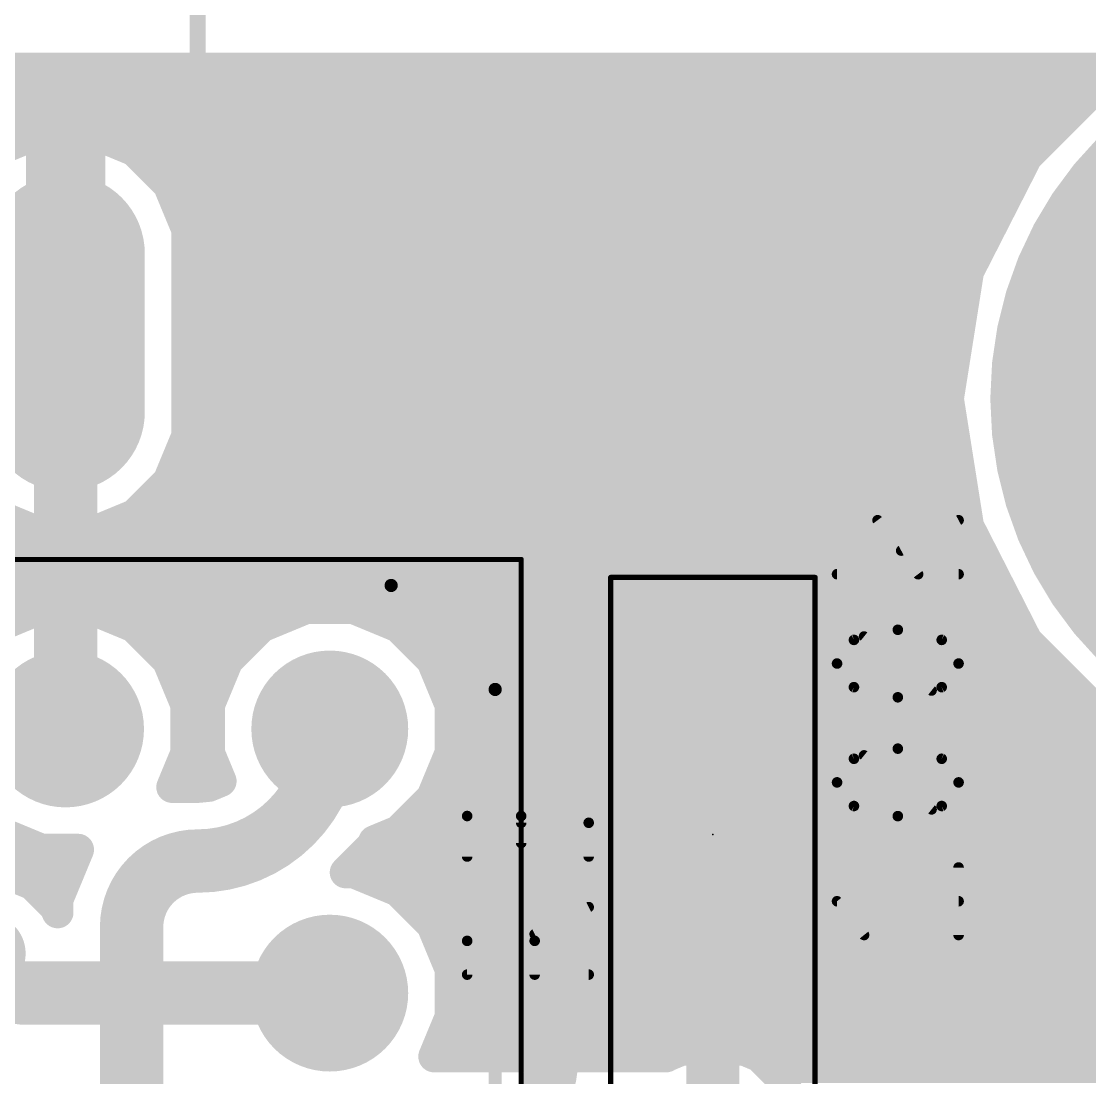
# Model space of a CAD drawing. Extents: x 1.3 to 54.7, y -2.9 to 42.9.
# Drawn here: x 36.41 to 46.67, y 24.59 to 34.74 of the extents above; entities that cross this region are included whole.
import ezdxf

# ---------------------------------------------------------------- set-up
doc = ezdxf.new("R2010")
doc.units = 0
for name, color, linetype in [('1', 12, 'CONTINUOUS'), ('16', 132, 'CONTINUOUS'), ('17', 110, 'CONTINUOUS'), ('18', 110, 'CONTINUOUS'), ('21', 253, 'CONTINUOUS'), ('23', 53, 'CONTINUOUS'), ('25', 253, 'CONTINUOUS'), ('27', 253, 'CONTINUOUS'), ('39', 12, 'CONTINUOUS'), ('40', 132, 'CONTINUOUS'), ('41', 12, 'CONTINUOUS'), ('42', 132, 'CONTINUOUS'), ('43', 110, 'CONTINUOUS'), ('51', 253, 'CONTINUOUS')]:
    doc.layers.add(name, color=color, linetype=linetype)

# ---------------------------------------------------------------- blocks, each defined once
blk = doc.blocks.new('RECT')
blk.add_solid([(-0.5, -0.5), (0.5, -0.5), (-0.5, 0.5), (0.5, 0.5)])
blk = doc.blocks.new('LONGP100')
at = {"const_width": 1}
blk.add_lwpolyline([(-0.5, 0), (0.5, 0)], dxfattribs=at)
at = {"const_width": 0.5}
for points in [[(-0.5, 0.25, 1), (-0.5, -0.25)], [(0.5, -0.25, 1), (0.5, 0.25)]]:
    blk.add_lwpolyline(points, format="xyb", dxfattribs=at)
blk = doc.blocks.new('ROUNDP')
at = {"const_width": 0.5}
blk.add_lwpolyline([(0, -0.25, 1), (0, 0.25, 1), (0, -0.25)], format="xyb", dxfattribs=at)
blk = doc.blocks.new('ROUNDV')
at = {"const_width": 0.5}
blk.add_lwpolyline([(0, -0.25, 1), (0, 0.25, 1), (0, -0.25)], format="xyb", dxfattribs=at)

msp = doc.modelspace()

# ---------------------------------------------------------------- linework, layer by layer
at = {"layer": '1'}
for points, const_width in [([(36.83, 27.94), (36.83, 31.75)], 0.6096), ([(42.697, 28.346), (43.053, 28.346)], 0.508), ([(43.053, 28.346), (45.212, 28.346)], 0.508), ([(41.529, 25.019), (41.529, 27.178)], 0.508), ([(36.449, 25.4), (39.37, 25.4)], 0.6096), ([(43.053, 24.13), (43.053, 25.502)], 0.508)]:
    msp.add_lwpolyline(points, dxfattribs=dict(at, const_width=const_width))
for points, const_width in [([(36.9824, 31.75, 1), (36.6776, 31.75)], 0.3048), ([(42.697, 28.346, 0.4142), (41.529, 27.178)], 0.508), ([(42.697, 28.473, 1), (42.697, 28.219)], 0.254), ([(42.697, 28.219, 1), (42.697, 28.473)], 0.254), ([(43.053, 28.473, 1), (43.053, 28.219)], 0.254), ([(43.053, 28.219, 1), (43.053, 28.473)], 0.254), ([(47.752, 25.806, 0.4142), (45.212, 28.346)], 0.508), ([(45.212, 28.473, 1), (45.212, 28.219)], 0.254), ([(45.212, 28.219, 1), (45.212, 28.473)], 0.254), ([(36.6776, 27.94, 1), (36.9824, 27.94)], 0.3048), ([(41.656, 27.178, 1), (41.402, 27.178)], 0.254), ([(41.402, 27.178, 1), (41.656, 27.178)], 0.254), ([(36.068, 25.781, 0.4142), (36.449, 25.4)], 0.6096), ([(36.449, 25.5524, 1), (36.449, 25.2476)], 0.3048), ([(36.449, 25.2476, 1), (36.449, 25.5524)], 0.3048), ([(39.37, 25.2476, 1), (39.37, 25.5524)], 0.3048), ([(43.18, 25.502, 1), (42.926, 25.502)], 0.254), ([(39.37, 22.86, 0.4142), (41.529, 25.019)], 0.508), ([(41.656, 25.019, 1), (41.402, 25.019)], 0.254), ([(41.402, 25.019, 1), (41.656, 25.019)], 0.254)]:
    msp.add_lwpolyline(points, format="xyb", dxfattribs=dict(at, const_width=const_width))
at = {"layer": '16'}
for points, const_width in [([(8.0747, 34.29), (46.9163, 34.29)], 0.3048), ([(46.9163, 34.29), (46.0704, 33.444)], 0.3048), ([(8.2271, 34.1376), (46.7639, 34.1376)], 0.3048), ([(8.4734, 33.8328), (46.4591, 33.8328)], 0.3048), ([(36.5976, 33.6804), (36.1682, 33.5025)], 0.3048), ([(37.0624, 33.6804), (36.5976, 33.6804)], 0.3048), ([(37.4918, 33.5025), (37.0624, 33.6804)], 0.3048), ([(37.4303, 33.528), (46.1543, 33.528)], 0.3048), ([(37.8205, 33.1738), (37.4918, 33.5025)], 0.3048), ([(46.0704, 33.444), (45.5075, 32.3394)], 0.3048), ([(46.0704, 33.444), (46.0704, 33.444)], 0.3048), ([(37.7712, 33.2232), (45.9578, 33.2232)], 0.3048), ([(37.9984, 32.7444), (37.8205, 33.1738)], 0.3048), ([(37.9263, 32.9184), (45.8025, 32.9184)], 0.3048), ([(37.9984, 30.7556), (37.9984, 32.7444)], 0.3048), ([(37.9984, 32.6136), (45.6472, 32.6136)], 0.3048), ([(37.9984, 32.3088), (45.5027, 32.3088)], 0.3048), ([(45.5075, 32.3394), (45.3136, 31.115)], 0.3048), ([(45.5075, 32.3394), (45.5075, 32.3394)], 0.3048), ([(37.9984, 32.004), (45.4544, 32.004)], 0.3048), ([(37.9984, 31.6992), (45.4061, 31.6992)], 0.3048), ([(37.9984, 31.3944), (45.3579, 31.3944)], 0.3048), ([(37.9984, 31.0896), (45.3176, 31.0896)], 0.3048), ([(45.3136, 31.115), (45.3136, 31.115)], 0.3048), ([(45.3136, 31.115), (45.5075, 29.8906)], 0.3048), ([(37.9984, 30.7848), (45.3659, 30.7848)], 0.3048), ([(37.8205, 30.3262), (37.9984, 30.7556)], 0.3048), ([(37.8842, 30.48), (45.4142, 30.48)], 0.3048), ([(37.4918, 29.9975), (37.8205, 30.3262)], 0.3048), ([(37.6696, 30.1752), (45.4625, 30.1752)], 0.3048), ([(36.1682, 29.9975), (36.5976, 29.8196)], 0.3048), ([(37.0624, 29.8196), (37.4918, 29.9975)], 0.3048), ([(34.6451, 29.8704), (36.4749, 29.8704)], 0.3048), ([(37.1851, 29.8704), (45.5178, 29.8704)], 0.3048), ([(45.5075, 29.8906), (45.5075, 29.8906)], 0.3048), ([(45.5075, 29.8906), (46.0704, 28.786)], 0.3048), ([(36.5976, 29.8196), (37.0624, 29.8196)], 0.3048), ([(8.5511, 29.5656), (45.6731, 29.5656)], 0.3048), ([(8.3795, 29.2608), (45.8284, 29.2608)], 0.3048), ([(36.5992, 29.1004), (36.1727, 28.9237)], 0.3048), ([(37.0608, 29.1004), (36.5992, 29.1004)], 0.3048), ([(37.4873, 28.9237), (37.0608, 29.1004)], 0.3048), ([(39.1392, 29.1004), (38.7127, 28.9237)], 0.3048), ([(39.6008, 29.1004), (39.1392, 29.1004)], 0.3048), ([(40.0273, 28.9237), (39.6008, 29.1004)], 0.3048), ([(37.4094, 28.956), (38.7906, 28.956)], 0.3048), ([(37.8137, 28.5973), (37.4873, 28.9237)], 0.3048), ([(38.7127, 28.9237), (38.3863, 28.5973)], 0.3048), ([(39.9494, 28.956), (45.9837, 28.956)], 0.3048), ([(40.3537, 28.5973), (40.0273, 28.9237)], 0.3048), ([(46.0704, 28.786), (46.0704, 28.786)], 0.3048), ([(46.0704, 28.786), (46.0704, 28.786)], 0.3048), ([(46.0704, 28.786), (46.947, 27.9093)], 0.3048), ([(37.7599, 28.6512), (38.4401, 28.6512)], 0.3048), ([(40.2998, 28.6512), (46.2051, 28.6512)], 0.3048), ([(37.9904, 28.1708), (37.8137, 28.5973)], 0.3048), ([(38.3863, 28.5973), (38.2096, 28.1708)], 0.3048), ([(40.5304, 28.1708), (40.3537, 28.5973)], 0.3048), ([(37.9177, 28.3464), (38.2823, 28.3464)], 0.3048), ([(40.4577, 28.3464), (46.5099, 28.3464)], 0.3048), ([(37.9904, 27.7092), (37.9904, 28.1708)], 0.3048), ([(38.2096, 28.1708), (38.2096, 27.7092)], 0.3048), ([(40.5304, 27.7092), (40.5304, 28.1708)], 0.3048), ([(37.9904, 28.0416), (38.2096, 28.0416)], 0.3048), ([(40.5304, 28.0416), (46.8147, 28.0416)], 0.3048), ([(37.8545, 27.3812), (37.9904, 27.7092)], 0.3048), ([(37.9904, 27.7368), (38.2096, 27.7368)], 0.3048), ([(38.2096, 27.7092), (38.3217, 27.4386)], 0.3048), ([(40.3537, 27.2827), (40.5304, 27.7092)], 0.3048), ([(40.5304, 27.7368), (47.2856, 27.7368)], 0.3048), ([(38.1, 27.3812), (37.8545, 27.3812)], 0.3048), ([(37.8756, 27.432), (38.3057, 27.432)], 0.3048), ([(38.209, 27.3919), (38.1, 27.3812)], 0.3048), ([(38.3217, 27.4386), (38.209, 27.3919)], 0.3048), ([(40.4156, 27.432), (47.8838, 27.432)], 0.3048), ([(40.0273, 26.9563), (40.3537, 27.2827)], 0.3048), ([(40.1983, 27.1272), (53.4926, 27.1272)], 0.3048), ([(36.1727, 26.9563), (36.5992, 26.7796)], 0.3048), ([(39.7796, 26.8177), (39.7975, 26.8611)], 0.3048), ([(39.7975, 26.8611), (40.0273, 26.9563)], 0.3048), ([(34.6241, 26.8224), (36.4958, 26.8224)], 0.3048), ([(36.5992, 26.7796), (36.9513, 26.7796)], 0.3048), ([(36.9513, 26.7796), (36.7538, 26.3028)], 0.3048), ([(39.5222, 26.5604), (39.7796, 26.8177)], 0.3048), ([(39.7796, 26.8177), (39.7796, 26.8177)], 0.3048), ([(39.7815, 26.8224), (53.4926, 26.8224)], 0.3048), ([(36.5124, 26.4462), (36.2241, 26.5656)], 0.3048), ([(39.6008, 26.5604), (39.5222, 26.5604)], 0.3048), ([(40.0273, 26.3837), (39.6008, 26.5604)], 0.3048), ([(36.3399, 26.5176), (36.8428, 26.5176)], 0.3048), ([(39.7041, 26.5176), (53.4926, 26.5176)], 0.3048), ([(36.7332, 26.2254), (36.5124, 26.4462)], 0.3048), ([(40.3537, 26.0573), (40.0273, 26.3837)], 0.3048), ([(36.7538, 26.3028), (36.7538, 26.1756)], 0.3048), ([(36.7538, 26.1756), (36.7332, 26.2254)], 0.3048), ([(36.7384, 26.2128), (36.7538, 26.2128)], 0.3048), ([(37.465, 16.002), (37.465, 26.035)], 0.6096), ([(40.1983, 26.2128), (53.4926, 26.2128)], 0.3048), ([(40.5304, 25.6308), (40.3537, 26.0573)], 0.3048), ([(40.4156, 25.908), (53.4926, 25.908)], 0.3048), ([(40.5304, 25.1692), (40.5304, 25.6308)], 0.3048), ([(40.5304, 25.6032), (53.4926, 25.6032)], 0.3048), ([(40.5304, 25.2984), (53.4926, 25.2984)], 0.3048), ([(40.3735, 24.7904), (40.5304, 25.1692)], 0.3048), ([(40.4577, 24.9936), (53.4926, 24.9936)], 0.3048), ([(42.8969, 24.9146), (42.6086, 24.7951)], 0.3048), ([(43.2091, 24.9146), (42.8969, 24.9146)], 0.3048), ([(43.4974, 24.7951), (43.2091, 24.9146)], 0.3048), ([(42.6038, 24.7904), (40.3735, 24.7904)], 0.3048), ([(42.6086, 24.7951), (42.6038, 24.7904)], 0.3048), ([(43.7182, 24.5744), (43.4974, 24.7951)], 0.3048), ([(43.6038, 24.6888), (53.4926, 24.6888)], 0.3048), ([(43.8376, 24.2861), (43.7182, 24.5744)], 0.3048)]:
    msp.add_lwpolyline(points, dxfattribs=dict(at, const_width=const_width))
for points, const_width in [([(46.4591, 33.7566, 1), (46.4591, 33.909)], 0.1524), ([(36.5976, 33.7566, 1), (36.5976, 33.6042)], 0.1524), ([(36.6267, 33.61, 1), (36.5684, 33.7508)], 0.1524), ([(37.0916, 33.7508, 1), (37.0332, 33.61)], 0.1524), ([(37.0624, 33.6042, 1), (37.0624, 33.7566)], 0.1524), ([(37.4303, 33.6042, 1), (37.4303, 33.4518)], 0.1524), ([(37.5457, 33.5564, 1), (37.438, 33.4486)], 0.1524), ([(37.4627, 33.4321, 1), (37.521, 33.5729)], 0.1524), ([(46.1466, 33.444, 1), (45.9942, 33.444)], 0.1524), ([(46.1382, 33.4094, 1), (46.0025, 33.4786)], 0.1524), ([(46.1543, 33.4518, 1), (46.1543, 33.6042)], 0.1524), ([(46.0165, 33.4979, 1), (46.1242, 33.3902)], 0.1524), ([(45.9942, 33.444, 1), (46.1466, 33.444)], 0.1524), ([(37.7712, 33.2994, 1), (37.7712, 33.147)], 0.1524), ([(37.8909, 33.203, 1), (37.7501, 33.1447)], 0.1524), ([(37.7666, 33.12, 1), (37.8744, 33.2277)], 0.1524), ([(45.9578, 33.147, 1), (45.9578, 33.2994)], 0.1524), ([(37.9263, 32.9946, 1), (37.9263, 32.8422)], 0.1524), ([(45.8025, 32.8422, 1), (45.8025, 32.9946)], 0.1524), ([(38.0746, 32.7444, 1), (37.9222, 32.7444)], 0.1524), ([(37.9984, 32.6898, 1), (37.9984, 32.5374)], 0.1524), ([(37.928, 32.7152, 1), (38.0688, 32.7736)], 0.1524), ([(45.6472, 32.5374, 1), (45.6472, 32.6898)], 0.1524), ([(37.9984, 32.385, 1), (37.9984, 32.2326)], 0.1524), ([(45.5837, 32.3394, 1), (45.4313, 32.3394)], 0.1524), ([(45.5828, 32.3275, 1), (45.4323, 32.3514)], 0.1524), ([(45.5027, 32.2326, 1), (45.5027, 32.385)], 0.1524), ([(45.4396, 32.374, 1), (45.5754, 32.3049)], 0.1524), ([(45.4313, 32.3394, 1), (45.5837, 32.3394)], 0.1524), ([(37.9984, 32.0802, 1), (37.9984, 31.9278)], 0.1524), ([(45.4544, 31.9278, 1), (45.4544, 32.0802)], 0.1524), ([(37.9984, 31.7754, 1), (37.9984, 31.623)], 0.1524), ([(45.4061, 31.623, 1), (45.4061, 31.7754)], 0.1524), ([(37.9984, 31.4706, 1), (37.9984, 31.3182)], 0.1524), ([(45.3579, 31.3182, 1), (45.3579, 31.4706)], 0.1524), ([(37.9984, 31.1658, 1), (37.9984, 31.0134)], 0.1524), ([(45.3898, 31.115, 1), (45.2374, 31.115)], 0.1524), ([(45.3889, 31.1269, 1), (45.2383, 31.1031)], 0.1524), ([(45.3176, 31.0134, 1), (45.3176, 31.1658)], 0.1524), ([(45.2383, 31.1269, 1), (45.3889, 31.1031)], 0.1524), ([(45.2374, 31.115, 1), (45.3898, 31.115)], 0.1524), ([(37.9984, 30.861, 1), (37.9984, 30.7086)], 0.1524), ([(45.3659, 30.7086, 1), (45.3659, 30.861)], 0.1524), ([(37.9222, 30.7556, 1), (38.0746, 30.7556)], 0.1524), ([(38.0688, 30.7264, 1), (37.928, 30.7847)], 0.1524), ([(37.8842, 30.5562, 1), (37.8842, 30.4038)], 0.1524), ([(45.4142, 30.4038, 1), (45.4142, 30.5562)], 0.1524), ([(37.7501, 30.3553, 1), (37.8909, 30.297)], 0.1524), ([(37.8744, 30.2723, 1), (37.7666, 30.38)], 0.1524), ([(37.6696, 30.2514, 1), (37.6696, 30.099)], 0.1524), ([(45.4625, 30.099, 1), (45.4625, 30.2514)], 0.1524), ([(37.438, 30.0514, 1), (37.5457, 29.9436)], 0.1524), ([(37.521, 29.9271, 1), (37.4627, 30.0679)], 0.1524), ([(36.4749, 29.7942, 1), (36.4749, 29.9466)], 0.1524), ([(37.1851, 29.9466, 1), (37.1851, 29.7942)], 0.1524), ([(45.5837, 29.8906, 1), (45.4313, 29.8906)], 0.1524), ([(45.5754, 29.9251, 1), (45.4396, 29.856)], 0.1524), ([(45.5178, 29.7942, 1), (45.5178, 29.9466)], 0.1524), ([(36.5976, 29.8958, 1), (36.5976, 29.7434)], 0.1524), ([(36.5684, 29.7492, 1), (36.6267, 29.89)], 0.1524), ([(37.0332, 29.89, 1), (37.0916, 29.7492)], 0.1524), ([(37.0624, 29.7434, 1), (37.0624, 29.8958)], 0.1524), ([(45.4313, 29.8906, 1), (45.5837, 29.8906)], 0.1524), ([(45.4323, 29.8786, 1), (45.5828, 29.9025)], 0.1524), ([(45.6731, 29.4894, 1), (45.6731, 29.6418)], 0.1524), ([(45.8284, 29.1846, 1), (45.8284, 29.337)], 0.1524), ([(36.5992, 29.1766, 1), (36.5992, 29.0242)], 0.1524), ([(36.6283, 29.03, 1), (36.57, 29.1708)], 0.1524), ([(37.09, 29.1708, 1), (37.0317, 29.03)], 0.1524), ([(37.0608, 29.0242, 1), (37.0608, 29.1766)], 0.1524), ([(39.1392, 29.1766, 1), (39.1392, 29.0242)], 0.1524), ([(39.1683, 29.03, 1), (39.11, 29.1708)], 0.1524), ([(39.63, 29.1708, 1), (39.5717, 29.03)], 0.1524), ([(39.6008, 29.0242, 1), (39.6008, 29.1766)], 0.1524), ([(37.4094, 29.0322, 1), (37.4094, 28.8798)], 0.1524), ([(37.5412, 28.9776, 1), (37.4334, 28.8699)], 0.1524), ([(37.4582, 28.8533, 1), (37.5165, 28.9941)], 0.1524), ([(38.6835, 28.9941, 1), (38.7418, 28.8533)], 0.1524), ([(38.7666, 28.8699, 1), (38.6588, 28.9776)], 0.1524), ([(38.7906, 28.8798, 1), (38.7906, 29.0322)], 0.1524), ([(39.9494, 29.0322, 1), (39.9494, 28.8798)], 0.1524), ([(40.0812, 28.9776, 1), (39.9734, 28.8699)], 0.1524), ([(39.9982, 28.8533, 1), (40.0565, 28.9941)], 0.1524), ([(45.9837, 28.8798, 1), (45.9837, 29.0322)], 0.1524), ([(46.1466, 28.786, 1), (45.9942, 28.786)], 0.1524), ([(46.0704, 28.8622, 1), (46.0704, 28.7098)], 0.1524), ([(46.1242, 28.8398, 1), (46.0165, 28.7321)], 0.1524), ([(45.9942, 28.786, 1), (46.1466, 28.786)], 0.1524), ([(46.0025, 28.7514, 1), (46.1382, 28.8206)], 0.1524), ([(46.0704, 28.7098, 1), (46.0704, 28.8622)], 0.1524), ([(37.7599, 28.7274, 1), (37.7599, 28.575)], 0.1524), ([(38.4401, 28.575, 1), (38.4401, 28.7274)], 0.1524), ([(40.2998, 28.7274, 1), (40.2998, 28.575)], 0.1524), ([(46.2051, 28.575, 1), (46.2051, 28.7274)], 0.1524), ([(37.8841, 28.6265, 1), (37.7433, 28.5682)], 0.1524), ([(37.7599, 28.5434, 1), (37.8676, 28.6512)], 0.1524), ([(38.3324, 28.6512, 1), (38.4401, 28.5434)], 0.1524), ([(38.4567, 28.5682, 1), (38.3159, 28.6265)], 0.1524), ([(40.4241, 28.6265, 1), (40.2833, 28.5682)], 0.1524), ([(40.2999, 28.5434, 1), (40.4076, 28.6512)], 0.1524), ([(37.9177, 28.4226, 1), (37.9177, 28.2702)], 0.1524), ([(38.2823, 28.2702, 1), (38.2823, 28.4226)], 0.1524), ([(40.4577, 28.4226, 1), (40.4577, 28.2702)], 0.1524), ([(46.5099, 28.2702, 1), (46.5099, 28.4226)], 0.1524), ([(38.1, 26.67, 0.4142), (39.37, 27.94)], 0.6096), ([(38.0666, 28.1708, 1), (37.9142, 28.1708)], 0.1524), ([(37.92, 28.1417, 1), (38.0608, 28.2)], 0.1524), ([(38.2858, 28.1708, 1), (38.1334, 28.1708)], 0.1524), ([(38.1392, 28.2, 1), (38.28, 28.1417)], 0.1524), ([(39.5224, 27.94, 1), (39.2176, 27.94)], 0.3048), ([(40.6066, 28.1708, 1), (40.4542, 28.1708)], 0.1524), ([(40.46, 28.1417, 1), (40.6008, 28.2)], 0.1524), ([(37.9904, 28.1178, 1), (37.9904, 27.9654)], 0.1524), ([(38.2096, 27.9654, 1), (38.2096, 28.1178)], 0.1524), ([(40.5304, 28.1178, 1), (40.5304, 27.9654)], 0.1524), ([(37.9904, 27.813, 1), (37.9904, 27.6606)], 0.1524), ([(38.0608, 27.68, 1), (37.92, 27.7383)], 0.1524), ([(38.28, 27.7383, 1), (38.1392, 27.68)], 0.1524), ([(38.2096, 27.6606, 1), (38.2096, 27.813)], 0.1524), ([(40.5304, 27.813, 1), (40.5304, 27.6606)], 0.1524), ([(40.6008, 27.68, 1), (40.46, 27.7383)], 0.1524), ([(37.9142, 27.7092, 1), (38.0666, 27.7092)], 0.1524), ([(38.1334, 27.7092, 1), (38.2858, 27.7092)], 0.1524), ([(40.4542, 27.7092, 1), (40.6066, 27.7092)], 0.1524), ([(37.8545, 27.4574, 1), (37.8545, 27.305)], 0.1524), ([(37.8756, 27.5082, 1), (37.8756, 27.3558)], 0.1524), ([(38.0925, 27.457, 1), (38.1075, 27.3054)], 0.1524), ([(38.1, 27.305, 1), (38.1, 27.4574)], 0.1524), ([(38.1799, 27.4623, 1), (38.2382, 27.3215)], 0.1524), ([(38.2165, 27.3161, 1), (38.2015, 27.4678)], 0.1524), ([(38.2513, 27.4094, 1), (38.3921, 27.4678)], 0.1524), ([(38.3508, 27.3682, 1), (38.2925, 27.509)], 0.1524), ([(38.3057, 27.3558, 1), (38.3057, 27.5082)], 0.1524), ([(40.4156, 27.5082, 1), (40.4156, 27.3558)], 0.1524), ([(37.7841, 27.4104, 1), (37.9249, 27.352)], 0.1524), ([(40.4076, 27.2288, 1), (40.2999, 27.3366)], 0.1524), ([(40.2833, 27.3118, 1), (40.4241, 27.2535)], 0.1524), ([(40.1983, 27.2034, 1), (40.1983, 27.051)], 0.1524), ([(39.8679, 26.8319, 1), (39.7271, 26.8902)], 0.1524), ([(39.9734, 27.0101, 1), (40.0812, 26.9024)], 0.1524), ([(40.0565, 26.8859, 1), (39.9982, 27.0267)], 0.1524), ([(36.4958, 26.7462, 1), (36.4958, 26.8986)], 0.1524), ([(36.5992, 26.8558, 1), (36.5992, 26.7034)], 0.1524), ([(36.57, 26.7092, 1), (36.6283, 26.85)], 0.1524), ([(37.0217, 26.7504, 1), (36.8809, 26.8088)], 0.1524), ([(36.9513, 26.7034, 1), (36.9513, 26.8558)], 0.1524), ([(38.1, 26.67, 0.4142), (37.465, 26.035)], 0.6096), ([(38.1, 26.8224, 1), (38.1, 26.5176)], 0.3048), ([(38.1, 26.5176, 1), (38.1, 26.8224)], 0.3048), ([(39.8558, 26.8177, 1), (39.7034, 26.8177)], 0.1524), ([(39.7092, 26.8469, 1), (39.85, 26.7886)], 0.1524), ([(39.7815, 26.8986, 1), (39.7815, 26.7462)], 0.1524), ([(39.7684, 26.9315, 1), (39.8267, 26.7907)], 0.1524), ([(39.8335, 26.7639, 1), (39.7257, 26.8716)], 0.1524), ([(39.7034, 26.8177, 1), (39.8558, 26.8177)], 0.1524), ([(39.5222, 26.6366, 1), (39.5222, 26.4842)], 0.1524), ([(39.63, 26.6308, 1), (39.5717, 26.49)], 0.1524), ([(39.6008, 26.4842, 1), (39.6008, 26.6366)], 0.1524), ([(36.3399, 26.5938, 1), (36.3399, 26.4414)], 0.1524), ([(36.8428, 26.4414, 1), (36.8428, 26.5938)], 0.1524), ([(39.4684, 26.6143, 1), (39.5761, 26.5065)], 0.1524), ([(39.7041, 26.5938, 1), (39.7041, 26.4414)], 0.1524), ([(36.5663, 26.5, 1), (36.4586, 26.3923)], 0.1524), ([(36.4833, 26.3758, 1), (36.5416, 26.5165)], 0.1524), ([(40.0812, 26.4376, 1), (39.9734, 26.3299)], 0.1524), ([(39.9982, 26.3133, 1), (40.0565, 26.4541)], 0.1524), ([(36.83, 26.3028, 1), (36.6776, 26.3028)], 0.1524), ([(36.6834, 26.3319, 1), (36.8242, 26.2736)], 0.1524), ([(36.8036, 26.2546, 1), (36.6627, 26.1963)], 0.1524), ([(36.7384, 26.289, 1), (36.7384, 26.1366)], 0.1524), ([(36.6793, 26.1716, 1), (36.787, 26.2793)], 0.1524), ([(36.7538, 26.1366, 1), (36.7538, 26.289)], 0.1524), ([(37.6174, 26.035, 1), (37.3126, 26.035)], 0.3048), ([(40.1983, 26.289, 1), (40.1983, 26.1366)], 0.1524), ([(36.6776, 26.1756, 1), (36.83, 26.1756)], 0.1524), ([(36.6834, 26.1464, 1), (36.8242, 26.2047)], 0.1524), ([(40.4241, 26.0865, 1), (40.2833, 26.0282)], 0.1524), ([(37.3126, 26.035, 1), (37.6174, 26.035)], 0.3048), ([(40.2999, 26.0034, 1), (40.4076, 26.1112)], 0.1524), ([(40.4156, 25.9842, 1), (40.4156, 25.8318)], 0.1524), ([(40.6066, 25.6308, 1), (40.4542, 25.6308)], 0.1524), ([(40.5304, 25.6794, 1), (40.5304, 25.527)], 0.1524), ([(40.46, 25.6017, 1), (40.6008, 25.66)], 0.1524), ([(40.5304, 25.3746, 1), (40.5304, 25.2222)], 0.1524), ([(40.6008, 25.14, 1), (40.46, 25.1983)], 0.1524), ([(40.4542, 25.1692, 1), (40.6066, 25.1692)], 0.1524), ([(40.4577, 25.0698, 1), (40.4577, 24.9174)], 0.1524), ([(42.8969, 24.9908, 1), (42.8969, 24.8384)], 0.1524), ([(42.9261, 24.8442, 1), (42.8678, 24.985)], 0.1524), ([(43.2382, 24.985, 1), (43.1799, 24.8442)], 0.1524), ([(43.2091, 24.8384, 1), (43.2091, 24.9908)], 0.1524), ([(40.3735, 24.8666, 1), (40.3735, 24.7142)], 0.1524), ([(40.3031, 24.8196, 1), (40.4439, 24.7612)], 0.1524), ([(42.5499, 24.8443, 1), (42.6577, 24.7365)], 0.1524), ([(42.5794, 24.8655, 1), (42.6377, 24.7248)], 0.1524), ([(42.6624, 24.7413, 1), (42.5547, 24.849)], 0.1524), ([(42.6038, 24.7142, 1), (42.6038, 24.8666)], 0.1524), ([(43.5513, 24.849, 1), (43.4436, 24.7413)], 0.1524), ([(43.4683, 24.7248, 1), (43.5266, 24.8655)], 0.1524), ([(43.6038, 24.765, 1), (43.6038, 24.6126)], 0.1524), ([(43.7885, 24.6036, 1), (43.6478, 24.5453)], 0.1524), ([(43.6643, 24.5206, 1), (43.772, 24.6283)], 0.1524)]:
    msp.add_lwpolyline(points, format="xyb", dxfattribs=dict(at, const_width=const_width))
at = {"layer": '21'}
for points, const_width in [([(38.1, 33.655), (38.1, 36.195)], 0.1524), ([(35.56, 33.655), (38.1, 33.655)], 0.1524), ([(39.96, 29.32), (18.46, 29.32)], 0.127), ([(40.96, 12.32), (40.96, 28.32)], 0.127)]:
    msp.add_lwpolyline(points, dxfattribs=dict(at, const_width=const_width))
for points, const_width in [([(49.276, 28.194, 1), (49.276, 34.036, 1), (49.276, 28.194)], 0.1524), ([(38.0619, 33.655, 1), (38.1381, 33.655)], 0.0762), ([(38.1, 33.6169, 1), (38.1, 33.6931)], 0.0762), ([(40.96, 28.32, 0.4142), (39.96, 29.32)], 0.127), ([(39.96, 29.3517, 1), (39.96, 29.2883)], 0.0635), ([(39.96, 29.2883, 1), (39.96, 29.3517)], 0.0635), ([(40.9918, 28.32, 1), (40.9282, 28.32)], 0.0635), ([(40.9282, 28.32, 1), (40.9918, 28.32)], 0.0635)]:
    msp.add_lwpolyline(points, format="xyb", dxfattribs=dict(at, const_width=const_width))
at = {"layer": '23'}
msp.add_point((43.053, 26.924), dxfattribs=at)
at = {"layer": '25'}
for points, const_width in [([(41.2101, 27.1029, 1), (40.6908, 27.1029)], 0.1016), ([(41.8592, 27.038, 1), (41.2101, 27.038)], 0.1016), ([(40.7162, 27.1029, 1), (40.6654, 27.1029)], 0.0508), ([(40.6654, 27.1029, 1), (40.7162, 27.1029)], 0.0508), ([(41.2355, 27.1029, 1), (41.1847, 27.1029)], 0.0508), ([(41.1847, 27.1029, 1), (41.2355, 27.1029)], 0.0508), ([(41.1847, 27.038, 1), (41.2355, 27.038)], 0.0508), ([(41.8846, 27.038, 1), (41.8338, 27.038)], 0.0508), ([(41.8338, 27.038, 1), (41.8846, 27.038)], 0.0508), ([(41.1847, 26.8433, 1), (41.2355, 26.8433)], 0.0508), ([(40.6654, 26.7134, 1), (40.7162, 26.7134)], 0.0508), ([(41.8338, 26.7134, 1), (41.8846, 26.7134)], 0.0508), ([(41.3399, 25.9024, 1), (40.6908, 25.9024)], 0.1016), ([(41.8706, 26.2042, 1), (41.8478, 26.2496)], 0.0508), ([(41.3286, 25.99, 1), (41.3513, 25.9445)], 0.0508), ([(40.7162, 25.9024, 1), (40.6654, 25.9024)], 0.0508), ([(40.6654, 25.9024, 1), (40.7162, 25.9024)], 0.0508), ([(41.3653, 25.9024, 1), (41.3145, 25.9024)], 0.0508), ([(41.3145, 25.9024, 1), (41.3653, 25.9024)], 0.0508), ([(40.6908, 25.6032, 1), (40.6908, 25.5524)], 0.0508), ([(40.6654, 25.5778, 1), (40.7162, 25.5778)], 0.0508), ([(41.3145, 25.5778, 1), (41.3653, 25.5778)], 0.0508), ([(41.8592, 25.5524, 1), (41.8592, 25.6032)], 0.0508)]:
    msp.add_lwpolyline(points, format="xyb", dxfattribs=dict(at, const_width=const_width))
at = {"layer": '25', "const_width": 0.1016}
for points in [[(40.6908, 26.7134), (40.6908, 27.1029)], [(41.2101, 27.1029), (41.2101, 26.8433)], [(41.8592, 26.7134), (41.8592, 27.038)], [(41.8592, 26.2269), (41.3399, 25.9673)], [(40.6908, 25.5778), (40.6908, 25.9024)], [(41.3399, 25.9024), (41.3399, 25.5778)], [(41.8592, 25.5778), (40.6908, 25.5778)]]:
    msp.add_lwpolyline(points, dxfattribs=at)
at = {"layer": '27'}
for points, const_width in [([(44.6566, 29.9627, 1), (44.6159, 29.9322)], 0.0508), ([(45.4271, 29.925, 1), (45.4033, 29.9699)], 0.0508), ([(44.8516, 29.6778, 1), (44.8753, 29.6329)], 0.0508), ([(44.2468, 29.4536, 1), (44.2468, 29.4028)], 0.0508), ([(45.4152, 29.4028, 1), (45.4152, 29.4536)], 0.0508), ([(45.0054, 29.4129, 1), (45.0461, 29.4434)], 0.0508), ([(44.831, 28.8939, 0.1139), (44.4091, 28.7965)], 0.1016), ([(44.5223, 28.8488, 1), (44.4906, 28.8092)], 0.0508), ([(45.2529, 28.7965, 0.1139), (44.831, 28.8939)], 0.1016), ([(44.831, 28.9193, 1), (44.831, 28.8685)], 0.0508), ([(44.831, 28.8685, 1), (44.831, 28.9193)], 0.0508), ([(44.4091, 28.7965, 0.3205), (44.2468, 28.5693)], 0.1016), ([(44.3979, 28.8194, 1), (44.4202, 28.7737)], 0.0508), ([(44.4173, 28.7725, 1), (44.4008, 28.8206)], 0.0508), ([(45.2612, 28.8206, 1), (45.2447, 28.7725)], 0.0508), ([(45.4152, 28.5693, 0.3205), (45.2529, 28.7965)], 0.1016), ([(45.2418, 28.7737, 1), (45.2641, 28.8194)], 0.0508), ([(44.2468, 28.5693, 0.3205), (44.4091, 28.3422)], 0.1016), ([(44.2722, 28.5693, 1), (44.2214, 28.5693)], 0.0508), ([(44.2214, 28.5693, 1), (44.2722, 28.5693)], 0.0508), ([(45.2529, 28.3422, 0.3205), (45.4152, 28.5693)], 0.1016), ([(45.4406, 28.5693, 1), (45.3898, 28.5693)], 0.0508), ([(45.3898, 28.5693, 1), (45.4406, 28.5693)], 0.0508), ([(44.4202, 28.365, 1), (44.3979, 28.3193)], 0.0508), ([(44.4091, 28.3422, 0.1139), (44.831, 28.2448)], 0.1016), ([(44.4008, 28.3181, 1), (44.4173, 28.3662)], 0.0508), ([(44.831, 28.2448, 0.1139), (45.2529, 28.3422)], 0.1016), ([(45.1397, 28.2899, 1), (45.1714, 28.3295)], 0.0508), ([(45.2447, 28.3662, 1), (45.2612, 28.3181)], 0.0508), ([(45.2641, 28.3193, 1), (45.2418, 28.365)], 0.0508), ([(44.831, 28.2702, 1), (44.831, 28.2194)], 0.0508), ([(44.831, 28.2194, 1), (44.831, 28.2702)], 0.0508), ([(44.831, 27.7509, 0.1139), (44.4091, 27.6535)], 0.1016), ([(44.5223, 27.7058, 1), (44.4906, 27.6662)], 0.0508), ([(45.2529, 27.6535, 0.1139), (44.831, 27.7509)], 0.1016), ([(44.831, 27.7763, 1), (44.831, 27.7255)], 0.0508), ([(44.831, 27.7255, 1), (44.831, 27.7763)], 0.0508), ([(44.4091, 27.6535, 0.3205), (44.2468, 27.4264)], 0.1016), ([(44.3979, 27.6764, 1), (44.4202, 27.6307)], 0.0508), ([(44.4173, 27.6295, 1), (44.4008, 27.6776)], 0.0508), ([(45.2612, 27.6776, 1), (45.2447, 27.6295)], 0.0508), ([(45.4152, 27.4264, 0.3205), (45.2529, 27.6535)], 0.1016), ([(45.2418, 27.6307, 1), (45.2641, 27.6764)], 0.0508), ([(44.2468, 27.4264, 0.3205), (44.4091, 27.1992)], 0.1016), ([(44.2722, 27.4263, 1), (44.2214, 27.4264)], 0.0508), ([(44.2214, 27.4263, 1), (44.2722, 27.4264)], 0.0508), ([(45.2529, 27.1992, 0.3205), (45.4152, 27.4264)], 0.1016), ([(45.4406, 27.4263, 1), (45.3898, 27.4264)], 0.0508), ([(45.3898, 27.4263, 1), (45.4406, 27.4264)], 0.0508), ([(44.4202, 27.222, 1), (44.3979, 27.1763)], 0.0508), ([(44.4091, 27.1992, 0.1139), (44.831, 27.1018)], 0.1016), ([(44.4008, 27.1751, 1), (44.4173, 27.2232)], 0.0508), ([(44.831, 27.1018, 0.1139), (45.2529, 27.1992)], 0.1016), ([(45.2447, 27.2232, 1), (45.2612, 27.1751)], 0.0508), ([(45.2641, 27.1763, 1), (45.2418, 27.222)], 0.0508), ([(44.831, 27.1272, 1), (44.831, 27.0764)], 0.0508), ([(44.831, 27.0764, 1), (44.831, 27.1272)], 0.0508), ([(45.1397, 27.1469, 1), (45.1714, 27.1865)], 0.0508), ([(45.4406, 26.6079, 1), (45.3898, 26.6079)], 0.0508), ([(44.2468, 26.3088, 1), (44.2468, 26.258)], 0.0508), ([(44.2666, 26.2992, 1), (44.227, 26.2675)], 0.0508), ([(45.4152, 26.258, 1), (45.4152, 26.3088)], 0.0508), ([(44.4866, 25.9429, 1), (44.5263, 25.9747)], 0.0508), ([(45.3898, 25.9588, 1), (45.4406, 25.9588)], 0.0508)]:
    msp.add_lwpolyline(points, format="xyb", dxfattribs=dict(at, const_width=const_width))
at = {"layer": '27', "const_width": 0.1016}
for points in [[(44.6363, 29.9474), (45.0257, 29.4282)], [(45.4152, 29.9474), (44.8635, 29.6553)], [(45.4152, 29.4282), (44.2468, 29.4282)], [(45.1556, 28.3097), (44.5064, 28.829)], [(45.1556, 27.1667), (44.5064, 27.686)], [(45.4152, 25.9588), (45.4152, 26.6079)], [(44.5064, 25.9588), (44.2468, 26.2834)], [(44.2468, 26.2834), (45.4152, 26.2834)]]:
    msp.add_lwpolyline(points, dxfattribs=at)
at = {"layer": '39'}
for points, const_width in [([(49.276, 28.575, 1), (49.276, 33.655, 1), (49.276, 28.575)], 2.032), ([(41.2225, 29.57, 1), (41.1975, 29.57)], 0.025), ([(41.21, 29.5575, 1), (41.21, 29.5825)], 0.025), ([(42.0827, 29.397, 1), (42.0573, 29.397)], 0.0254), ([(42.07, 29.4097, 1), (42.07, 29.3843)], 0.0254), ([(44.0487, 29.397, 1), (44.0233, 29.397)], 0.0254), ([(44.036, 29.3843, 1), (44.036, 29.4097)], 0.0254)]:
    msp.add_lwpolyline(points, format="xyb", dxfattribs=dict(at, const_width=const_width))
for points, const_width in [([(41.21, 29.57), (16.01, 29.57)], 0.05), ([(41.21, 11.07), (41.21, 29.57)], 0.05), ([(42.07, 24.451), (42.07, 29.397)], 0.0508), ([(42.07, 29.397), (44.036, 29.397)], 0.0508), ([(44.036, 29.397), (44.036, 24.451)], 0.0508)]:
    msp.add_lwpolyline(points, dxfattribs=dict(at, const_width=const_width))
at = {"layer": '40', "const_width": 2.032}
msp.add_lwpolyline([(49.276, 28.575, 1), (49.276, 33.655, 1), (49.276, 28.575)], format="xyb", dxfattribs=at)
at = {"layer": '41', "const_width": 2.032}
msp.add_lwpolyline([(49.276, 28.575, 1), (49.276, 33.655, 1), (49.276, 28.575)], format="xyb", dxfattribs=at)
at = {"layer": '42', "const_width": 2.032}
msp.add_lwpolyline([(49.276, 28.575, 1), (49.276, 33.655, 1), (49.276, 28.575)], format="xyb", dxfattribs=at)
at = {"layer": '43', "const_width": 2.032}
msp.add_lwpolyline([(49.276, 28.575, 1), (49.276, 33.655, 1), (49.276, 28.575)], format="xyb", dxfattribs=at)
at = {"layer": '51'}
for points, const_width in [([(47.498, 31.115, 0.4142), (49.276, 29.337)], 2.286), ([(40.96, 28.32, 0.4142), (39.96, 29.32)], 0.127), ([(39.96, 29.3517, 1), (39.96, 29.2883)], 0.0635), ([(39.96, 29.2883, 1), (39.96, 29.3517)], 0.0635), ([(40.9918, 28.32, 1), (40.9282, 28.32)], 0.0635), ([(40.9282, 28.32, 1), (40.9918, 28.32)], 0.0635), ([(42.2783, 27.8765, 1), (42.2021, 27.8765)], 0.0762), ([(43.9039, 27.8765, 1), (43.8277, 27.8765)], 0.0762), ([(42.2021, 25.9588, 1), (42.2783, 25.9588)], 0.0762), ([(43.8277, 25.9588, 1), (43.9039, 25.9588)], 0.0762)]:
    msp.add_lwpolyline(points, format="xyb", dxfattribs=dict(at, const_width=const_width))
for points, const_width in [([(39.96, 29.32), (18.46, 29.32)], 0.127), ([(40.96, 12.32), (40.96, 28.32)], 0.127), ([(42.2402, 27.8765), (42.2402, 25.9588)], 0.1524), ([(43.8658, 27.8765), (43.8658, 25.9588)], 0.1524)]:
    msp.add_lwpolyline(points, dxfattribs=dict(at, const_width=const_width))

# ---------------------------------------------------------------- block references
at = {"layer": '1', "xscale": 1.6, "yscale": 1.803, "rotation": 90}
for p in [(43.053, 28.346), (43.053, 25.502)]:
    msp.add_blockref('RECT', p, dxfattribs=at)
at = {"layer": '17', "rotation": 90}
for name, p, xscale, yscale in [('LONGP100', (36.83, 31.75), 1.524, 1.524), ('LONGP100', (36.83, 31.75), 1.524, 1.524), ('ROUNDP', (36.83, 27.94), 1.508, 1.508), ('ROUNDP', (36.83, 27.94), 1.508, 1.508), ('ROUNDP', (39.37, 27.94), 1.508, 1.508), ('ROUNDP', (39.37, 27.94), 1.508, 1.508), ('ROUNDP', (39.37, 25.4), 1.508, 1.508), ('ROUNDP', (39.37, 25.4), 1.508, 1.508)]:
    msp.add_blockref(name, p, dxfattribs=dict(at, xscale=xscale, yscale=yscale))
at = {"layer": '18', "xscale": 0.7564, "yscale": 0.7564}
msp.add_blockref('ROUNDV', (36.068, 25.781), dxfattribs=at)
msp.add_blockref('ROUNDV', (36.068, 25.781), dxfattribs=at)
at = {"layer": '21', "xscale": 0.762, "yscale": 1.016}
msp.add_blockref('RECT', (36.83, 33.147), dxfattribs=at)
at = {"layer": '51', "xscale": 0.7366, "yscale": 1.7526, "rotation": 90}
for p in [(43.053, 28.2448), (43.053, 25.6032)]:
    msp.add_blockref('RECT', p, dxfattribs=at)

doc.saveas('drawing.dxf')
